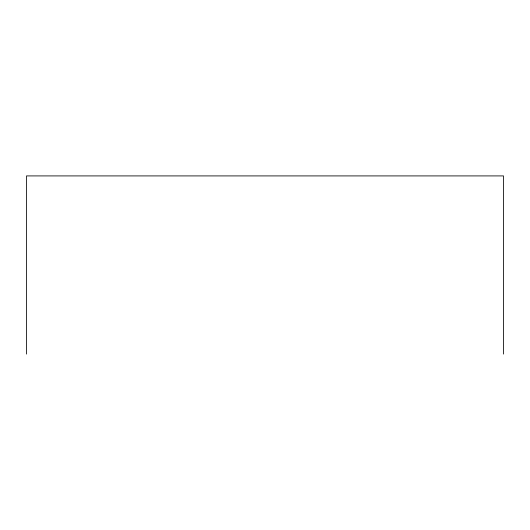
<?xml version="1.0" encoding="UTF-8"?>
<svg xmlns="http://www.w3.org/2000/svg" width="530" height="530" viewBox="0 0 530 530"><rect width="100%" height="100%" fill="white"/><g stroke="black" fill="none" stroke-linecap="round" stroke-linejoin="round"><path stroke-width="0.79" d="M503.5 354.086L503.5 175.914L26.5 175.914L26.5 354.086"/></g></svg>
